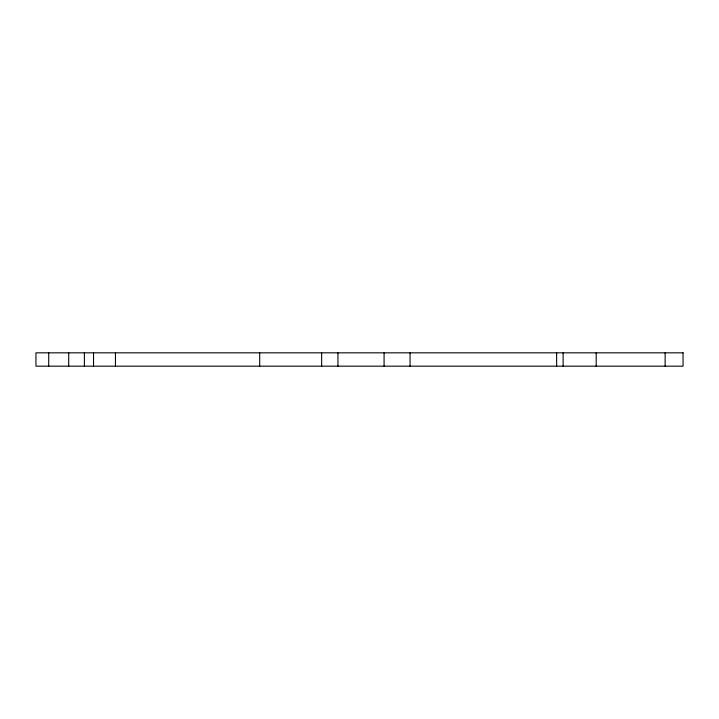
<?xml version="1.0" encoding="UTF-8"?>
<svg xmlns="http://www.w3.org/2000/svg" width="719" height="719" viewBox="0 0 719 719"><rect width="100%" height="100%" fill="white"/><g stroke="black" fill="none" stroke-linecap="round" stroke-linejoin="round"><path stroke-width="1.08" d="M665.129 352.831L665.129 366.169M596.186 352.831L596.186 366.169M563.121 352.831L563.121 366.169M556.641 352.831L556.641 366.169M410.055 352.831L410.055 366.169M384.081 352.831L384.081 366.169M337.948 352.831L337.948 366.169M321.654 352.831L321.654 366.169M259.694 352.831L259.694 366.169M115.462 352.831L115.462 366.169M93.533 352.831L93.533 366.169M84.375 352.831L84.375 366.169M68.709 352.831L68.709 366.169M48.712 352.831L48.712 366.169M683.05 352.831L35.95 352.831L35.95 366.169L683.05 366.169L683.05 352.831"/></g></svg>
